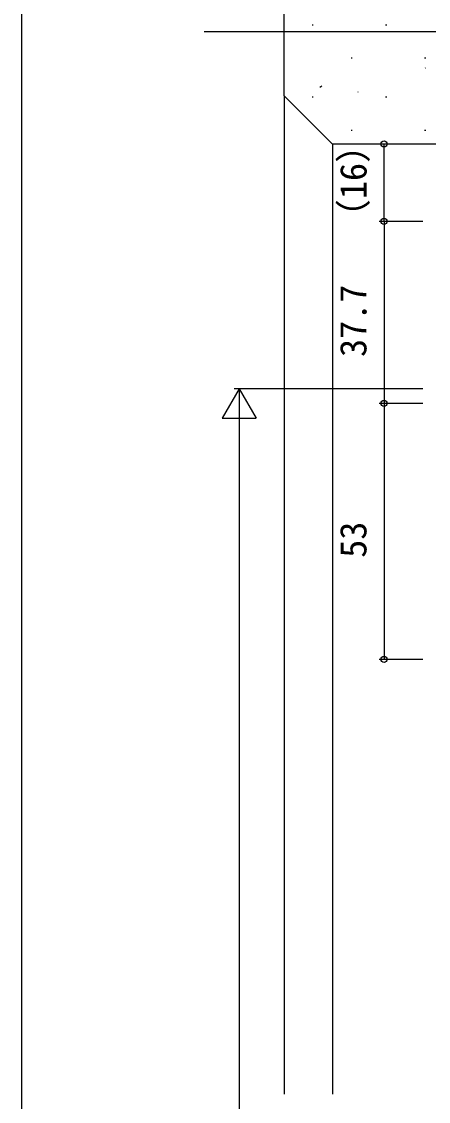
# Model space of a CAD drawing. Units: millimetres, scale not verified. Extents: x -437 to 438, y -331 to 329.
# Drawn here: x -436.8 to -352.6, y -22.8 to 200.8 of the extents above; entities that cross this region are included whole.
import ezdxf
from ezdxf.enums import TextEntityAlignment as Align

# ---------------------------------------------------------------- set-up
doc = ezdxf.new("R2010")
doc.units = ezdxf.units.MM
doc.header["$LTSCALE"] = 2
for name, color, linetype in [('0-7_YKK_D', 6, 'Continuous'), ('0-8_YKK_ZWAK', 7, 'Continuous'), ('0-9_YSS_K', 3, 'Continuous'), ('0-A_YSS_KE', 3, 'Continuous')]:
    doc.layers.add(name, color=color, linetype=linetype)
doc.styles.add('ＭＳ ゴシック', font='')
doc.styles.get('ＭＳ ゴシック').set_extended_font_data('MS Gothic')

msp = doc.modelspace()

# ---------------------------------------------------------------- linework, layer by layer
at = {"layer": '0-7_YKK_D'}
for p, q in [((-353.8, 175.397), (-362.8, 175.397)), ((-361.8, 159.4), (-361.8, 175.397)), ((-353.8, 159.4), (-362.8, 159.4)), ((-353.8, 159.4), (-362.8, 159.4)), ((-361.8, 159.4), (-361.8, 121.7)), ((-391.8, 124.7), (-395.3, 118.638)), ((-353.8, 124.7), (-392.8, 124.7)), ((-391.8, 124.7), (-388.3, 118.638)), ((-391.8, 124.7), (-391.8, 112.576)), ((-353.8, 121.7), (-362.8, 121.7)), ((-353.8, 121.7), (-362.8, 121.7)), ((-361.8, 121.7), (-361.8, 68.7)), ((-395.3, 118.638), (-388.3, 118.638)), ((-391.8, 117.7), (-391.8, -201.8)), ((-353.8, 68.7), (-362.8, 68.7))]:
    msp.add_line(p, q, dxfattribs=at)
msp.add_lwpolyline([(-299.503, 184.329), (-300.966, 186.418), (-309.51, 198.619), (-399.053, 198.619)], dxfattribs=at)
for centre in [(-361.8, 175.397), (-361.8, 159.4), (-361.8, 159.4), (-361.8, 121.7), (-361.8, 121.7), (-361.8, 68.7)]:
    msp.add_circle(centre, 0.637, dxfattribs=at)
at = {"layer": '0-8_YKK_ZWAK'}
msp.add_line((-436.8, 293.7), (-436.8, -331.3), dxfattribs=at)
at = {"layer": '0-9_YSS_K'}
for p, q in [((-376.705, 200.1), (-376.455, 200.1)), ((-361.505, 200.1), (-361.255, 200.1)), ((-372.129, 198.681), (-372.082, 198.698)), ((-368.63, 193.225), (-368.38, 193.225)), ((-353.43, 193.225), (-353.18, 193.225)), ((-353.298, 191.145), (-353.251, 191.161)), ((-375.079, 187.147), (-374.662, 187.423)), ((-367.249, 186.204), (-367.202, 186.221)), ((-382.505, 185.4), (-382.505, -21.301)), ((-376.705, 185.15), (-376.455, 185.15)), ((-361.505, 185.15), (-361.255, 185.15)), ((-368.63, 178.275), (-368.38, 178.275)), ((-353.43, 178.275), (-353.18, 178.275)), ((-372.505, 175.4), (-372.505, -21.301))]:
    msp.add_line(p, q, dxfattribs=at)
at = {"layer": '0-A_YSS_KE'}
msp.add_line((-382.505, 185.4), (-382.505, 243.7), dxfattribs=at)
msp.add_lwpolyline([(-299.502, 175.4), (-299.502, 185.4), (-309.502, 185.4), (-309.502, 175.4), (-372.505, 175.4), (-382.505, 185.4)], dxfattribs=at)

# ---------------------------------------------------------------- texts
at = {"layer": '0-7_YKK_D', "style": 'ＭＳ ゴシック'}
for s, p in [('（16）', (-363.785, 156.511)), ('37.7', (-363.8, 131.324)), ('53', (-363.8, 89.745))]:
    msp.add_text(s, height=5.499, rotation=90, dxfattribs=at).set_placement(p, align=Align.BOTTOM_LEFT)

doc.saveas('drawing.dxf')
